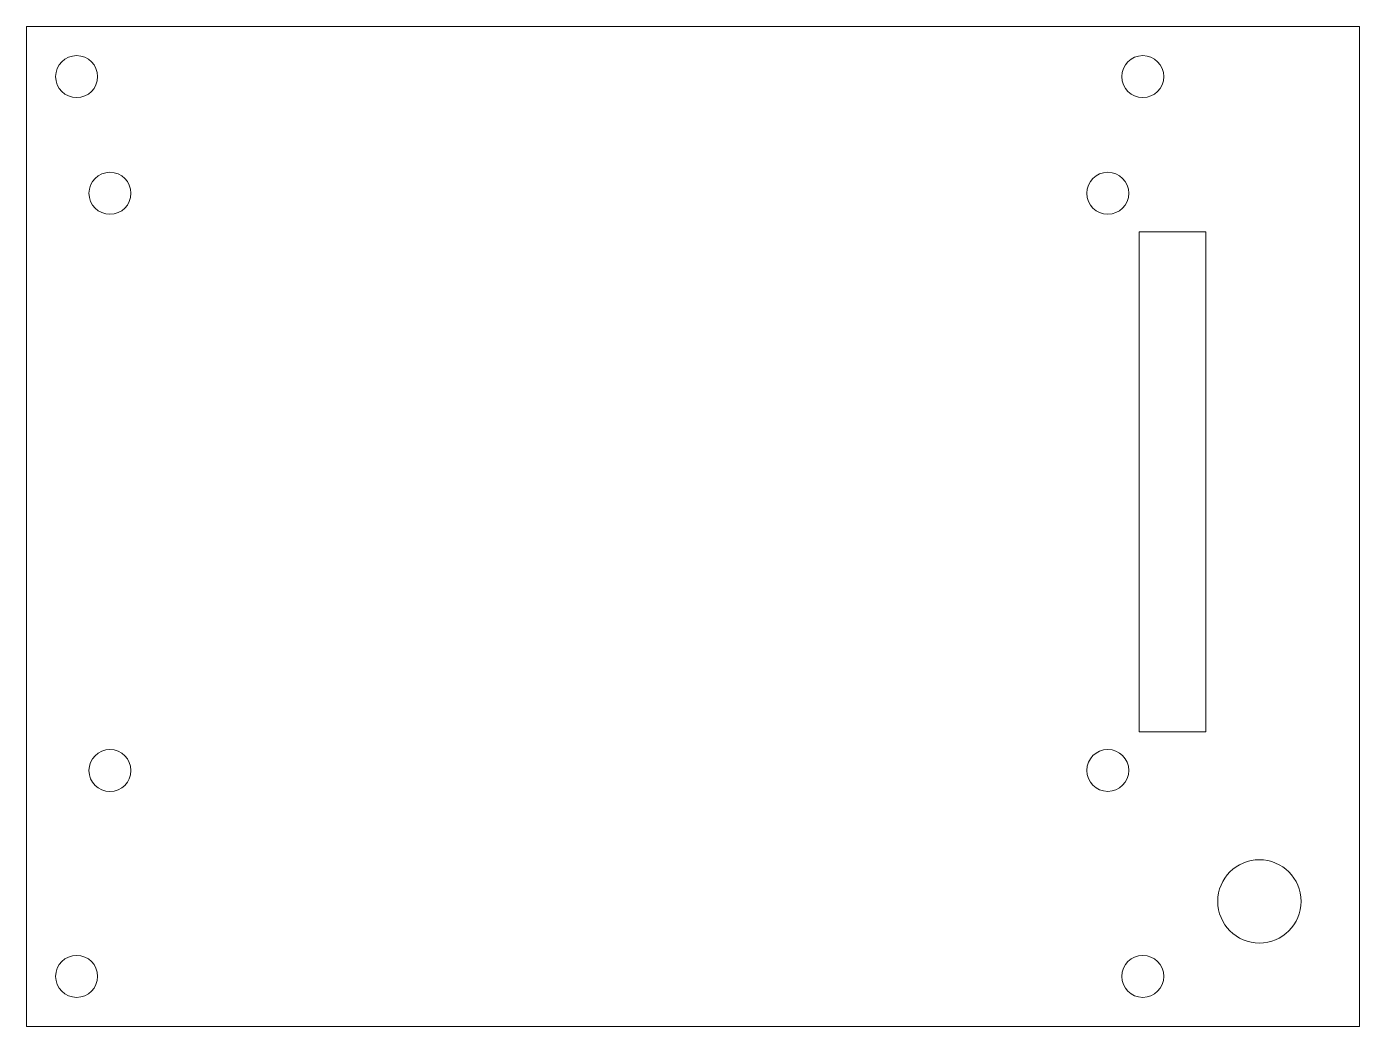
# Model space of a CAD drawing. Header units: inches. Extents: x 1 to 5, y 1 to 4.
import ezdxf

# ---------------------------------------------------------------- set-up
doc = ezdxf.new("R2010")
doc.units = ezdxf.units.IN
doc.header["$MEASUREMENT"] = 0
doc.layers.add('Paper', color=7, linetype='Continuous')

msp = doc.modelspace()

# ---------------------------------------------------------------- linework, layer by layer
at = {"layer": 'Paper', "linetype": 'ByBlock', "lineweight": 0, "true_color": 0xff0000}
for points in [[(1, 1), (5, 1), (5, 4), (1, 4)], [(4.339, 1.884), (4.539, 1.884), (4.539, 3.384), (4.339, 3.384)]]:
    msp.add_lwpolyline(points, close=True, dxfattribs=at)
for centre, radius in [((1.15, 3.85), 0.063), ((4.35, 3.85), 0.063), ((1.25, 3.5), 0.063), ((4.245, 3.5), 0.063), ((1.25, 1.7677), 0.063), ((4.245, 1.768), 0.063), ((4.7, 1.375), 0.125), ((1.15, 1.15), 0.063), ((4.35, 1.15), 0.063)]:
    msp.add_circle(centre, radius, dxfattribs=at)

doc.saveas('drawing.dxf')
